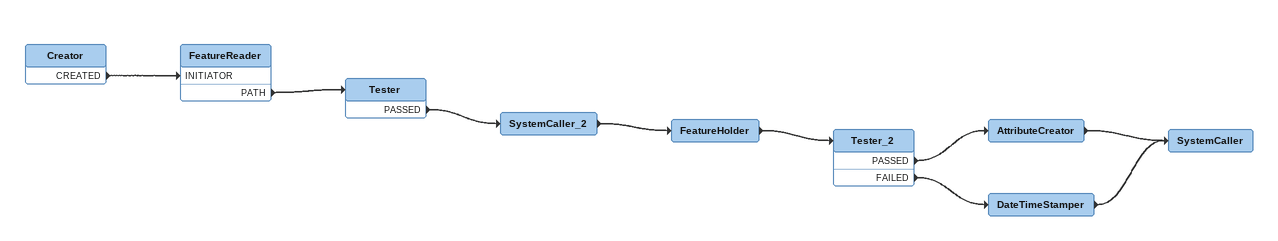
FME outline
Creator
    CREATED -> FeatureReader [INITIATOR]
FeatureReader
    PATH -> Tester
Tester
    PASSED -> SystemCaller_2
SystemCaller_2
    -> FeatureHolder
FeatureHolder
    -> Tester_2
Tester_2
    PASSED -> AttributeCreator
    FAILED -> DateTimeStamper
AttributeCreator
    -> SystemCaller
DateTimeStamper
    -> SystemCaller
SystemCaller
